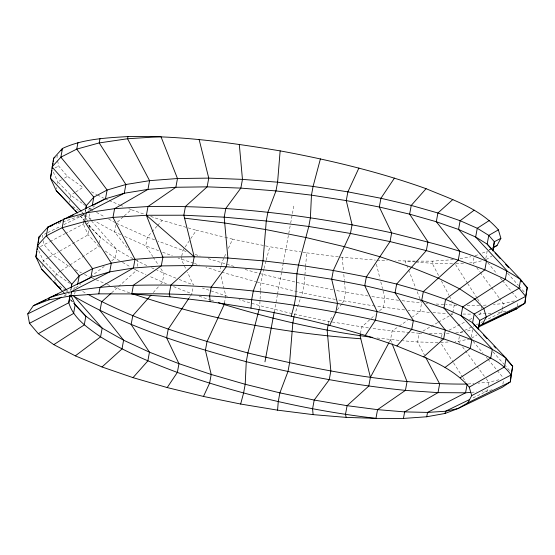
<?xml version="1.0" encoding="UTF-8"?>
<svg xmlns="http://www.w3.org/2000/svg" width="555" height="555" viewBox="0 0 555 555"><rect width="100%" height="100%" fill="white"/><g stroke="black" fill="none" stroke-linecap="round" stroke-linejoin="round"><path stroke-width="0.42" stroke-dasharray="2.77 2.08" d="M260.448 291.41L259.775 305.638L259.185 308.816M260.482 290.577L260.843 283.043L263.791 269.293M305.548 267.253L304.161 284.181L302.544 292.922L301.344 296.079M305.618 266.407L306.721 252.865L301.684 252.032M70.991 289.946L71.22 288.322M83.951 220.037L83.382 224.095L88.127 234.827L98.263 245.698M84.402 216.797L84.631 215.174M85.567 211.302L85.796 209.679M42.111 266.906L42.402 265.318M42.992 262.14L43.29 260.552L37.511 248.106M56.541 189.061L56.832 187.472M57.567 183.497L57.866 181.908L52.808 171.023M54.883 281.031L55.174 279.442M55.764 276.265L56.208 273.879L60.502 271.104M69.458 202.388L69.75 200.799M70.339 197.622L70.783 195.242L75.078 192.46M70.61 290.619L71.054 288.239M85.186 211.975L85.63 209.596M83.68 222.506L83.382 224.095L65.99 233.197M74.682 294.115L75.126 291.729M89.556 213.883L88.821 217.851L90.527 219.794M88.862 230.859L88.127 234.827L58.892 251.602M89.452 227.682L89.75 226.093L88.051 222.257M99.414 243.125L100.448 237.561L86.871 222.985M137.293 266.344L138.181 261.578L137.106 260.233M181.645 256.819L181.207 259.199L185.925 269.078M181.79 256.022L182.824 250.465L184.69 247.676M190.545 295.843L191.926 293.775L193.105 287.421M221.008 266.15L219.974 271.714L205.954 267.184M221.154 265.359L221.598 262.973L224.088 257.596M224.463 302.981L225.788 295.829L220.98 275.87M274.219 311.917L277.354 295.003M277.507 294.157L281.739 271.326M281.898 270.479L283.307 262.869M283.466 262.022L290.515 223.97M290.674 223.124L294.122 204.518M294.164 315.823L301.046 296.87M328.338 323.801L328.782 321.414L332.785 316.003M360.5 333.395L361.673 327.041L375.069 314.921M389.312 341.991L390.519 339.736L392.135 331.002L398.407 326.666M420.35 299.769L421.62 302.995L420.003 311.73L412.337 317.03M421.772 333.298L419.226 333.243L417.61 341.977L424.415 354.936M453.289 259.671L432.588 261.148L432.185 263.334L438.991 276.293M440.934 340.118L441.378 337.731M441.523 336.94L442.113 333.763L443.632 332.979M452.887 312.396L454.212 305.243L452.609 302.197M459.346 336.58L458.465 341.346L460.005 343.427M473.949 257.791L473.04 262.702L474.067 264.09M471.25 337.038L472.576 329.892L465.909 331.342M485.826 258.394L487.151 251.249L479.895 254.003M480.429 312.583L480.131 314.172L477.092 315.74M481.164 308.608L481.754 305.43L487.581 304.945M487.491 389.409L487.2 390.998L471.757 398.497M488.227 385.434L488.816 382.256L485.216 377.407M502.219 309.967L501.775 312.354L486.333 319.853M502.365 309.177L503.392 303.613L499.791 298.763M502.865 384.122L503.454 380.938M517.295 306.27L518.176 301.504M264.013 268.46L266.018 260.947M266.24 260.115L269.799 246.753L300.845 251.894M224.442 256.826L226.218 252.983M228.355 248.376L232.621 239.156L269.799 246.753M185.155 246.982L190.289 239.323M190.753 238.629L196.352 230.276L224.38 237.138M189.158 297.91L190.081 296.53M57.831 155.247L56.901 156.614L57.484 159.75M337.294 309.905L341.804 303.814M342.303 303.134L343.809 301.101L345.425 292.367L344.426 281.26M88.467 210.102L91.651 206.46M73.357 289.356L76.548 285.707M157.03 226.149L147.339 237.089L145.715 245.823L152.764 256.479M157.599 225.503L162.164 220.356L187.403 227.675M153.291 292.561L158.425 286.769M160.707 284.195L162.421 282.266L164.037 273.532L160.284 267.843M379.537 310.883L383.366 307.414L384.983 298.68L382.686 289.453M117.466 222.062L123.703 216.436M124.327 215.874L131.181 209.679L145.042 214.459M111.617 292.825L117.896 287.164M118.541 286.581L136.558 270.32L145.965 274.663M89.036 208.125L90.437 209.117L94.447 206.106M75.862 287.761L80.537 284.243M90.569 276.702L104.222 266.442M111.728 260.795L115.142 258.228L116.758 249.493L91.096 220.439M399.1 326.18L407.46 320.401M75.799 191.995L82.959 187.361L67.474 176.4L58.643 166.035L57.623 160.541M61.223 270.639L68.383 266.005L69.923 266.802M69.833 265.061L98.825 246.302L100.184 247.294M489.142 250.007L490.467 249.181M486.194 259.574L492.16 255.848M471.618 338.217L476.925 334.901M489.26 250.027L490.669 249.216M422.938 331.099L430.347 326.819M431.089 326.396L437.763 322.545M438.506 322.115L449.626 315.698M450.369 315.268L452.589 313.984L454.309 313.998M61.556 179.785L57.866 181.908L70.783 195.242L82.716 203.664M64.519 178.093L67.474 176.4M48.458 257.582L43.29 260.552L56.208 273.879L69.541 283.3M49.201 257.159L58.143 252.032M55.001 167.943L58.643 166.035M40.425 246.587L49.353 241.904M50.11 241.508L65.233 233.593M448.953 330.232L464.923 322.004M469.488 319.652L472.527 318.091M46.953 232.975L42.326 235.258L42.763 237.609M47.723 232.594L60.835 226.135M63.922 224.615L84.742 214.362L56.097 224.262M63.998 296.044L69.396 293.38M455.801 332.882L460.081 332.611L463.938 330.731M464.715 330.357L472.437 326.611M473.207 326.236L475.524 325.105M476.294 324.731L477.841 323.981M480.928 322.483L482.475 321.733M475.059 255.848L479.09 254.315M514.284 300.942L503.392 303.613L493.402 304.452M505.966 311.327L497.613 312.701M498.869 379.793L488.816 382.256L478.001 383.165M492.223 389.763L487.2 390.998L482.205 391.414M481.365 260.892L473.04 262.702L469.613 262.924M460.081 332.611L465.076 331.522M470.127 338.814L458.465 341.346L455.038 341.568M460.053 258.727L470.911 256.757M490.953 313.263L477.55 314.151M468.011 384.004L473.838 383.519M471.382 392.323L476.377 391.906M455.926 263.798L463.626 263.306M446.393 333.486L450.667 333.215M448.19 342.005L440.49 342.497L453.13 362.193M415.404 261.114L395.75 260.781M416.264 261.121L432.588 261.148M456.793 305.264L445.637 304.653M467.123 305.333L480.894 305.423M462.919 314.054L470.668 314.109M452.526 263.798L432.185 263.334L416.097 262.009M429.397 333.472L442.113 333.763M437.95 342.442L417.61 341.977L403.214 340.791M377.067 260.163L387.258 260.503M425.907 303.287L427.621 303.412M436.202 304.001L444.777 304.591M429.438 312.382L408.071 310.328M432.865 312.618L447.448 313.63M450.875 313.866L452.589 313.984M415.251 261.932L405.094 261.093L406.364 264.319M340.569 257.131L375.374 260.101M419.226 333.243L392.135 331.002L371.829 328.359M376.977 337.981L402.368 340.721M398.615 300.283L371.517 296.53M402.021 300.685L421.62 302.995M404.664 309.926L375.79 306.207M306.721 252.865L339.722 257.027M368.444 327.922L328.782 321.414L292.811 313.825M368.152 295.995L336.163 290.529M374.951 306.076L336.226 299.603M332.799 289.863L304.161 284.181L262.459 274.309L244.11 269.217M335.387 299.436L302.544 292.922L256.674 281.885M225.205 237.339L232.621 239.156M291.986 313.617L259.775 305.638L239.052 299.658M234.106 266.442L206.744 258.179M221.646 272.172L255.834 281.656M227.446 296.308L202.415 288.01M188.214 227.911L196.352 230.276M186.126 251.526L157.821 241.036M195.2 254.454L200.147 256.049M193.577 263.195L177.975 257.985M194.403 263.458L199.356 265.054M199.183 296.203L210.463 299.984M211.275 300.255L213.689 301.06M150.752 216.422L162.164 220.356M129.655 292.818L114.254 287.344M154.595 239.822L147.339 237.089L116.224 223.186L114.601 231.921L129.072 250.125M158.619 250.687L145.715 245.823L123.938 236.097M162.657 252.206L172.334 255.855M176.004 278.194L156.989 270.271M179.189 279.442L193.542 285.041L187.375 272.123M166.41 283.82L149.101 276.113M173.583 286.623L191.926 293.775M105.249 198.898L108.392 200.202M109.182 200.528L119.394 204.781M120.185 205.107L124.112 206.737M128.829 208.701L131.181 209.679M92.248 278.194L95.391 279.498M96.175 279.831L106.394 284.077M107.177 284.403L110.32 285.707M120.823 234.703L114.601 231.921L94.884 221.167M146.797 265.561L135.961 260.33M151.501 267.739L156.205 269.91M91.408 191.766L96.785 194.569M97.555 194.965L103.695 198.17M75.3 269.605L81.439 272.81M84.513 274.413L89.119 276.813M90.437 209.117L93.469 210.768M96.508 212.426L104.846 216.977M108.634 219.045L114.705 222.361M91.096 219.093L85.31 215.375M82.688 291.486L86.476 293.553M133.006 258.665C115.475 249.785 99.283 238.282 86.809 222.985M119.575 260.732L115.142 258.228L104.944 250.777M122.523 262.397L130.647 266.983M134.345 269.071L136.558 270.32M83.416 204.157L85.525 205.648M72.67 206.453L78.29 210.421M82.501 213.391L84.603 214.882M59.503 286.089L65.115 290.057M65.816 290.549L67.224 291.541M68.383 266.005L52.898 255.043L44.067 244.679L43.339 240.752M79.753 215.52L83.874 219.87M63.416 292.298L66.357 295.406M70.471 299.762L72.823 302.246M81.488 211.58L84.416 214.729M80.378 216.02L83.923 219.822M66.912 290.223L68.085 291.479M63.443 292.124L66.392 295.295M70.527 299.728L72.885 302.267M507.617 273.247L518.495 285.492M519.064 286.137L525.363 293.22M493.041 351.891L503.919 364.135M504.488 364.781L510.787 371.864M487.727 262.647L497.058 273.962M500.353 277.951L502.004 279.949M502.552 280.615L517.919 299.249M473.151 341.29L483.03 353.271M486.326 357.26L487.429 358.592M487.977 359.258L496.76 369.908M497.308 370.573L502.795 377.227M476.641 267.559L479.728 271.721M480.241 272.415L491.043 286.977M491.563 287.67L499.278 298.07M462.579 346.896L476.467 365.62M476.988 366.307L484.702 376.713M153.236 257.194L158.404 265.006M455.537 264.582L467.241 282.821M467.705 283.55L477.071 298.139M477.536 298.868L480.346 303.245M453.601 362.921L462.495 376.783M462.96 377.511L465.77 381.889M441.398 280.865L449.002 295.336M449.404 296.099L452.207 301.434M86.358 218.427L87.718 221.494M406.683 265.124L408.272 269.154M408.591 269.959L415.903 288.489M417.173 291.715L420.031 298.965M390.519 339.736L391.788 342.962M376.415 264.298L379.967 278.554M380.806 281.905L382.478 288.614M342.262 257.347L343.496 271.013M343.809 274.427L344.35 280.407"/><path stroke-width="0.83" d="M73.995 303.488L85.872 316.204L102.182 328.137L123.605 340.222L149.462 352.175L178.967 363.685L211.212 374.472L245.199 384.282L279.887 392.878L314.206 400.058L347.097 405.684L377.56 409.646L404.65 411.886L427.537 412.407L445.505 411.255L458 408.535L502.275 387.3L510.316 381.896L512.674 366.279L506.091 358.204L472.583 322.76L461.073 315.656L443.951 308.094L421.724 300.373L395.056 292.797L364.739 285.659L331.682 279.234L296.89 273.795L261.391 269.57L226.267 266.754L192.557 265.498L161.283 265.907L133.387 268.037L109.689 271.888L90.916 277.41L33.335 305.736L27.75 313.901L29.491 323.322L38.323 333.687L53.807 344.648L75.314 355.859L102.03 366.966L133.013 377.643L167.201 387.563L203.47 396.443L240.648 404.04L277.569 410.152L313.11 414.634L346.223 417.388L375.943 418.38L403.436 418.435L426.726 416.77L445.103 413.44L458 408.535L467.893 402.791L471.736 395.597L469.232 387.154C450.778 365.516 422.313 356.664 396.929 345.973C349.525 329.032 300.442 317.307 250.992 308.164L251.686 299.624L253.309 290.882L261.391 269.57L263.014 260.836L266.261 220.98L267.885 212.239L275.967 190.927L277.59 182.193L280.143 150.877C229.867 142.503 179.05 135.344 127.962 136.565C105.818 137.945 82.931 138.903 62.486 148.449L53.641 158.217L50.463 178.204L56.242 190.649L77.402 213.03M277.569 410.152L278.263 401.612L279.887 392.878L287.969 371.566L289.585 362.824L292.839 322.968L294.018 316.614M493.048 251.082L494.332 241.744L488.775 235.375L477.272 228.272L460.15 220.717L437.916 212.995L411.248 205.412L380.931 198.274L347.881 191.857L313.082 186.418L277.59 182.193L242.459 179.376L208.756 178.12L177.482 178.53L149.579 180.659L125.888 184.503L107.108 190.025L93.802 197.115L86.365 205.621L85.775 208.798M37.844 245.698L38.066 244.089M38.288 242.486L39.065 236.86L47.91 227.092L105.492 198.766L124.264 193.244L147.963 189.394L175.859 187.264L207.133 186.855L240.842 188.11L275.967 190.927L311.466 195.152L346.258 200.591L379.315 207.015L409.632 214.154L436.299 221.729L458.527 229.451L475.649 237.013L487.158 244.117L520.666 279.56L527.25 287.636L524.891 303.252L516.851 308.656L478.792 326.909M52.198 168.665L52.42 167.055M52.642 165.445L52.975 163.038M53.197 161.429L53.641 158.217L54.945 157.578M69.826 295.44L68.806 302.739C73.454 318.494 87.884 327.88 100.566 336.871C124.715 351.634 150.877 362.588 177.35 372.419C241.591 394.952 308.316 410.499 375.943 418.38L377.56 409.646L405.427 390.373L438.013 392.628L465.555 392.815L470.55 392.392M71.331 287.511L71.789 284.264L79.226 275.759L92.532 268.669L111.312 263.146L135.004 259.303L162.906 257.173L194.181 256.764L227.883 258.019L263.014 260.836L298.507 265.061L333.305 270.493L366.356 276.917L396.672 284.056L423.34 291.639L445.575 299.36L462.697 306.915L474.199 314.019L479.756 320.388L478.472 329.725M86.025 208.056L86.365 205.621L52.017 166.958L60.863 157.183L76.75 149.115L99.206 142.926L127.553 138.75L160.957 136.627L177.482 178.53L175.859 187.264L147.998 206.536L114.601 208.652L86.247 212.836L63.797 219.024L62.174 227.758L92.532 268.669L90.916 277.41L79.823 283.314M36.921 251.283L35.888 256.847L41.667 269.293L62.826 291.673M37.213 249.695L37.511 248.106M51.941 170.26L50.463 178.204L80.905 210.949M61.889 220.384L47.91 227.092L46.287 235.826L37.442 245.601L35.888 256.847L66.329 289.592M45.76 299.769L33.335 305.736L48.812 299.846L49.222 297.667C88.398 285.013 130.113 284.875 170.871 285.124C212.704 286.422 254.398 290.438 295.822 296.391C346.334 304.195 396.568 314.463 445.297 330.031C466.332 337.558 487.928 344.815 506.091 358.204L504.467 366.938L469.232 387.154M77.964 142.559L76.75 149.115L107.108 190.025L105.492 198.766L93.663 205.066M71.2 287.441L71.789 284.264L37.442 245.601L39.065 236.86L40.369 236.222M70.131 295.586L68.806 302.739L29.491 323.322M48.812 299.846L70.86 295.85L71.671 291.479L109.689 271.888L111.312 263.146L84.631 221.57L86.247 212.836L124.264 193.244L125.888 184.503L99.206 142.926L100.011 138.563M77.61 284.493L79.226 275.759L46.287 235.826L62.174 227.758L84.631 221.57L112.977 217.393L146.381 215.271L183.823 215.215L224.192 217.165L266.261 220.98L308.781 226.482L350.455 233.447L390.033 241.591L426.33 250.596L458.257 260.128L484.848 269.827L505.314 279.338L519.043 288.295L525.634 296.37L524.891 303.252L479.208 325.75L516.851 308.656L515.179 309.066M92.185 205.85L93.802 197.115L60.863 157.183L62.486 148.449L61.092 150.488M70.86 295.85L98.811 293.852L100.025 287.296L133.387 268.037L135.004 259.303L112.977 217.393L114.601 208.652L147.963 189.394L149.579 180.659L127.553 138.75L127.962 136.565M98.811 293.852L131.806 293.914L133.422 285.18L161.283 265.907L162.906 257.173L146.381 215.271L147.998 206.536C229.916 205.017 311.709 215.458 391.657 232.85C435.737 244.353 482.323 253.663 520.666 279.56L519.043 288.295L474.199 314.019L472.583 322.76L478.139 329.122L479.756 320.388L525.634 296.37L527.25 287.636L523.74 283.855M199.141 139.541L208.756 178.12L207.133 186.855L185.446 206.481L183.823 215.215L194.181 256.764L192.557 265.498L170.871 285.124L169.247 293.859L169.99 296.828L210.144 301.642L250.992 308.164M224.463 302.981L224.171 304.57L207.022 341.616L205.399 350.358L211.212 374.472L209.596 383.214L203.47 396.443M259.039 309.607L247.884 352.952L246.267 361.687L245.199 384.282L243.583 393.016L240.648 404.04M264.971 361.804L274.219 311.917M328.192 324.592L327.159 330.156L330.849 371.011L329.233 379.745L314.206 400.058L312.583 408.799L313.11 414.634M360.348 334.193L360.056 335.782L370.407 377.324L368.791 386.058L347.097 405.684L345.481 414.425L346.223 417.388M403.436 418.435L404.65 411.886L438.013 392.628L439.636 383.887L425.616 357.219M426.726 416.77L427.537 412.407L465.555 392.815L467.178 384.074C393.03 384.684 319.645 370.428 247.884 352.952C193.119 338.092 138.035 321.657 87.995 294.379M445.103 413.44L445.505 411.255L469.44 399.628M492.715 250.478L494.332 241.744L500.887 238.31L498.383 229.867C479.929 208.229 451.465 199.377 426.08 188.686C378.677 171.745 329.594 160.02 280.143 150.877M320.422 158.862L313.082 186.418L311.466 195.152L310.398 217.747L308.781 226.482L298.507 265.061L296.89 273.795L295.822 296.391L294.205 305.125L291.271 316.149M358.905 168.033L347.881 191.857L346.258 200.591L352.071 224.713L350.455 233.447L333.305 270.493L331.682 279.234L337.495 303.356L335.879 312.09L329.753 325.32M370.407 377.324L388.909 342.747M492.778 248.002L497.044 245.504L500.887 238.31M482.468 324.148L486.312 316.954L483.807 308.511L474.872 299.034L459.602 288.815L438.304 278.131L411.505 267.33L379.884 256.729L344.329 246.677L305.847 237.505L265.567 229.52L224.72 222.999L184.565 218.184M188.7 298.597L168.248 329.108L166.632 337.842L178.967 363.685L177.35 372.419L167.201 387.563M394.459 178.086L380.931 198.274L379.315 207.015L391.657 232.85L390.033 241.591L366.356 276.917L364.739 285.659L377.081 311.494L375.458 320.235L365.308 335.373M151.009 295.135L132.763 315.733L131.14 324.467L149.462 352.175L147.845 360.91L133.013 377.643M426.08 188.686L411.248 205.412L409.632 214.154L427.954 241.855L426.33 250.596L396.672 284.056L395.056 292.797L413.378 320.499L411.754 329.24L396.929 345.973M111 293.387L101.648 301.83L100.025 310.564L123.605 340.222L121.982 348.963L102.03 366.966M452.88 199.488L437.916 212.995L436.299 221.729L459.873 251.387L458.257 260.128L423.34 291.639L421.724 300.373L445.297 330.031L443.681 338.772L423.729 356.775M75.314 355.859L100.566 336.871L102.182 328.137L74.245 296.495L72.837 295.51M474.178 210.172L460.15 220.717L458.527 229.451L486.471 261.093L484.848 269.827L445.575 299.36L443.951 308.094L471.896 339.736L470.272 348.471L445.027 367.452M53.807 344.648L84.249 324.946L85.872 316.204L74.065 303.529M489.448 220.391L477.272 228.272L475.649 237.013L506.937 270.597L505.314 279.338L462.697 306.915L461.073 315.656L492.361 349.241L490.738 357.982L460.296 377.677M38.323 333.687L73.551 313.471L75.175 304.737L71.102 295.531M498.383 229.867L488.775 235.375L487.158 244.117L491.605 249.209M471.736 395.597L511.058 375.013L512.674 366.279L506.236 359.349M27.75 313.901L61.681 297.182M493.784 247.107L497.044 245.504M467.893 402.791L510.316 381.896L511.058 375.013C501.748 360.937 484.73 355.561 470.272 348.471C439.532 336.365 407.585 327.776 375.458 320.235C295.517 302.836 213.724 292.395 131.806 293.914L169.99 296.828M68.105 217.4L73.544 214.792M51.976 296.793L57.415 294.185M47.91 227.092L52.822 225.392M360.799 338.744C283.438 333.125 206.46 318.73 132.916 293.942M372.752 337.426C322.393 330.822 272.762 319.236 224.171 304.57L218.524 302.676M74.245 296.495C127.574 327.464 187.028 345.751 246.267 361.687C298.59 374.826 351.717 384.962 405.427 390.373L407.044 381.639L392.108 343.767M53.412 281.406L55.993 283.612M146.381 215.271L194.181 256.764M56.242 190.649L73.884 209.048M41.667 269.293L51.06 278.985M495.053 252.997L500.326 258.665M505.591 264.333L508.519 267.482M520.812 280.705L521.984 281.968M483.405 334.79L486.915 338.571M493.943 346.126L495.698 348.013M75.064 210.317L76.833 212.218M54.584 282.62L60.488 288.961M239.295 144.356L242.459 179.376L240.842 188.11L225.809 208.423L224.192 217.165L227.883 258.019L226.267 266.754L211.233 287.067L209.617 295.808L210.144 301.642"/></g></svg>
